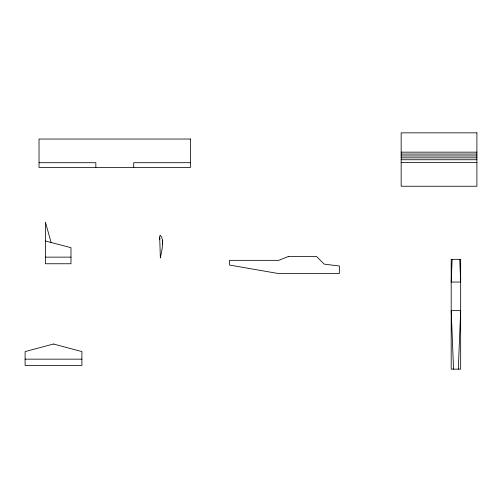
<?xml version="1.0" encoding="UTF-8"?>
<svg xmlns="http://www.w3.org/2000/svg" width="502" height="502" viewBox="0 0 502 502"><rect width="100%" height="100%" fill="white"/><g stroke="black" fill="none" stroke-linecap="round" stroke-linejoin="round"><path stroke-width="0.75" d="M159.711 237.515L160.364 257.959L162.039 249.331A55.515 55.515 0 0 0 162.29 247.059C162.228 243.382 163.426 237.747 160.201 235.294A0.759 0.759 0 0 0 159.918 235.702L159.862 235.927A5.88 5.88 0 0 0 159.761 236.611L159.692 238.425M162.447 244.33L162.453 242.968M458.295 369.152L460.66 310.449L451.191 310.449L453.557 369.152M452.139 259.327L451.191 282.049L460.66 282.049L459.713 259.327M401.161 152.162L476.9 152.162M401.161 154.058L476.9 154.058M401.161 155.953L476.9 155.953M401.161 157.841L476.9 157.841M401.161 159.736L476.9 159.736M401.161 162.579L476.9 162.579M39.037 162.704L95.844 162.704L95.844 167.436M190.522 162.704L133.714 162.704L133.714 167.436M45.425 257.131L70.983 257.131M25.1 359.162L81.908 359.162M45.425 241.035L70.983 247.668L70.983 263.757L45.425 263.757L45.425 222.104L51.104 242.51M160.358 257.733L160.345 257.507M162.334 240.245L162.397 241.155M159.692 239.335L159.705 239.787L159.699 237.973M288.223 256.547L278.754 260.337L229.527 260.337L229.527 265.069L278.754 273.59L339.352 273.59L339.352 266.016L324.204 264.121L316.63 256.547L288.223 256.547M53.501 344.014L25.1 351.588L25.1 365.412L81.908 365.412L81.908 351.588L53.501 344.014M476.9 132.848L401.161 132.848L401.161 186.248L476.9 186.248L476.9 132.848M190.522 139.035L39.037 139.035L39.037 167.436L190.522 167.436L190.522 139.035M460.66 259.327L451.191 259.327L451.191 369.152L460.66 369.152L460.66 259.327"/></g></svg>
